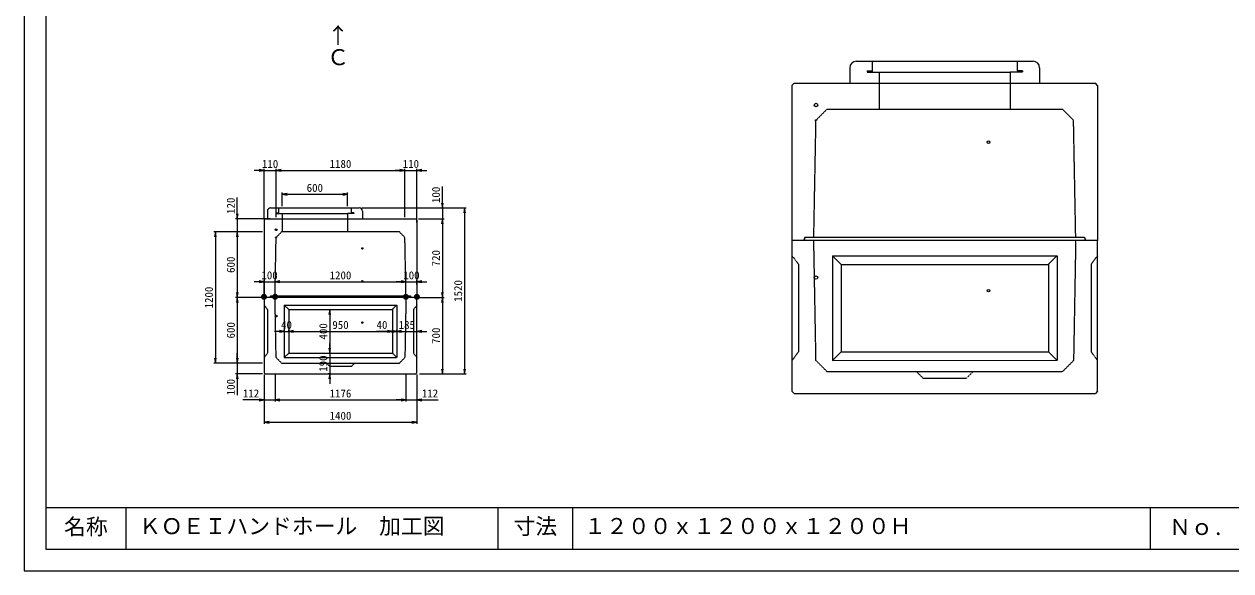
# Model space of a CAD drawing. Units: millimetres, scale not verified. Extents: x -420 to 421, y -297 to 297.
# Drawn here: x -420 to 132, y -297 to -47 of the extents above; entities that cross this region are included whole.
import ezdxf
from ezdxf.enums import TextEntityAlignment as Align

# ---------------------------------------------------------------- set-up
doc = ezdxf.new("R2010")
doc.units = ezdxf.units.MM
doc.header["$PDMODE"] = 32
doc.header["$PDSIZE"] = 0.5
doc.linetypes.add('USER2', pattern=[4.7625, 3.175, -1.5875])
doc.layers.add('0-0', color=7, linetype='Continuous')
for name, color, linetype, lineweight in [('0-1_0', 9, 'Continuous', 25), ('0-2_dims', 7, 'Continuous', 18), ('0-3_pen1実線', 4, 'Continuous', 13), ('0-4_pen2実線', 3, 'Continuous', 13), ('0-5_pen3実線', 7, 'Continuous', 25), ('0-6_pen4実線', 7, 'Continuous', 25), ('0-7_pen2破線', 3, 'USER2', 25), ('0-9_draw', 7, 'Continuous', 13)]:
    doc.layers.add(name, color=color, linetype=linetype, lineweight=lineweight)
doc.styles.add('ＭＳ ゴシック', font='')
doc.styles.get('ＭＳ ゴシック').set_extended_font_data('MS Gothic')

# ---------------------------------------------------------------- blocks, each defined once
blk = doc.blocks.new('部分図 1')
at = {"layer": '0-1_0'}
blk.add_lwpolyline([(0, 0), (16824, 0), (16824, 11878), (0, 11878)], close=True, dxfattribs=at)
at = {"layer": '0-2_dims'}
for p, q in [((2199, 3666.5), (2109, 3666.5)), ((2199, 3230), (2199, 3681.5)), ((2199, 3666.5), (2308.7, 3666.5)), ((2308.7, 3237.5), (2308.7, 3681.5)), ((2308.7, 3237.5), (2308.7, 3681.5)), ((2308.7, 3666.5), (2398.7, 3666.5)), ((2308.7, 3666.5), (3489, 3666.5)), ((3489, 3666.5), (3399, 3666.5)), ((3489, 3237.5), (3489, 3681.5)), ((3489, 3237.5), (3489, 3681.5)), ((3489, 3666.5), (3599, 3666.5)), ((3599, 3189.5), (3599, 3681.5)), ((3599, 3666.5), (3689, 3666.5)), ((2364, 3337.5), (2364, 3462.5)), ((2364, 3447.5), (2964, 3447.5)), ((2964, 3337.5), (2964, 3462.5)), ((3833, 3322.5), (3833, 3517.5)), ((1953, 3222.5), (1953, 3417.5)), ((3094, 3322.5), (3848, 3322.5)), ((3124, 3322.5), (4051, 3322.5)), ((3833, 3322.5), (3833, 3222.5)), ((4036, 3322.5), (4036, 1802.5)), ((2254, 3222.5), (1938, 3222.5)), ((1953, 3222.5), (1953, 3102.5)), ((3614, 3222.5), (3848, 3222.5)), ((3614, 3222.5), (3848, 3222.5)), ((3833, 3222.5), (3833, 3132.5)), ((3833, 3222.5), (3833, 2502.5)), ((2169, 3102.5), (1737, 3102.5)), ((1752, 3102.5), (1752, 1902.5)), ((2184, 3102.5), (1938, 3102.5)), ((2184, 3102.5), (1938, 3102.5)), ((1953, 3102.5), (1953, 3012.5)), ((1953, 3102.5), (1953, 2502.5)), ((2199, 2517.25), (2199, 2661.5)), ((2299.22, 2517.25), (2299.22, 2661.5)), ((2299.22, 2517.25), (2299.22, 2661.5)), ((3498.87, 2539.67), (3498.87, 2661.5)), ((3498.87, 2539.67), (3498.87, 2661.5)), ((3599, 2620.5), (3599, 2661.5)), ((2199, 2646.5), (2109, 2646.5)), ((2199, 2646.5), (2299.22, 2646.5)), ((2299.22, 2646.5), (2389.22, 2646.5)), ((2299.22, 2646.5), (3498.87, 2646.5)), ((3498.87, 2646.5), (3408.87, 2646.5)), ((3498.87, 2646.5), (3599, 2646.5)), ((3599, 2646.5), (3689, 2646.5)), ((2184, 2502.5), (1938, 2502.5)), ((2184, 2502.5), (1938, 2502.5)), ((1953, 2502.5), (1953, 1902.5)), ((3614, 2502.5), (3848, 2502.5)), ((3614, 2502.5), (3848, 2502.5)), ((3833, 2502.5), (3833, 1802.5)), ((2778, 2392.5), (2815, 2392.5)), ((2800, 2392.5), (2800, 1992.5)), ((2384, 2192.5), (2294, 2192.5)), ((2384, 2192.5), (2384, 2207.5)), ((2384, 2192.5), (2424, 2192.5)), ((2424, 2192.5), (2424, 2207.5)), ((2424, 2192.5), (2424, 2207.5)), ((2424, 2192.5), (2514, 2192.5)), ((2424, 2192.5), (3374, 2192.5)), ((3374, 2192.5), (3229, 2192.5)), ((3414, 2192.5), (3324, 2192.5)), ((3374, 2192.5), (3374, 2207.5)), ((3374, 2192.5), (3374, 2207.5)), ((3374, 2192.5), (3414, 2192.5)), ((3414, 2192.5), (3414, 2207.5)), ((3414, 2192.5), (3414, 2207.5)), ((3414, 2192.5), (3504, 2192.5)), ((3414, 2192.5), (3599, 2192.5)), ((3599, 2192.5), (3599, 2207.5)), ((3599, 2192.5), (3689, 2192.5)), ((1953, 1902.5), (1953, 1992.5)), ((2800, 1992.5), (2800, 2082.5)), ((2800, 1992.5), (2800, 1802.5)), ((2813, 1992.5), (2815, 1992.5)), ((2813, 1992.5), (2815, 1992.5)), ((2169, 1902.5), (1737, 1902.5)), ((2184, 1902.5), (1938, 1902.5)), ((2184, 1902.5), (1938, 1902.5)), ((1953, 1902.5), (1953, 1802.5)), ((2184, 1802.5), (1938, 1802.5)), ((1953, 1802.5), (1953, 1607.5)), ((2199, 1797.5), (2199, 1550)), ((2199, 1777.5), (2199, 1346)), ((2299, 1797.5), (2299, 1550)), ((2299, 1787.5), (2299, 1550)), ((2810, 1802.5), (2785, 1802.5)), ((2800, 1802.5), (2800, 1712.5)), ((3498.73, 1797.5), (3498.73, 1550)), ((3499, 1787.5), (3499, 1550)), ((3599, 1797.5), (3599, 1550)), ((3599, 1782.5), (3599, 1346)), ((3624, 1802.5), (3848, 1802.5)), ((3639, 1802.5), (4051, 1802.5)), ((2199, 1565), (2004, 1565)), ((2199, 1565), (2299, 1565)), ((2299, 1565), (2389, 1565)), ((2299, 1565), (3499, 1565)), ((3498.73, 1565), (3408.73, 1565)), ((3498.73, 1565), (3599, 1565)), ((3599, 1565), (3794, 1565)), ((2199, 1361), (3599, 1361))]:
    blk.add_line(p, q, dxfattribs=at)
for points in [[(2154, 3659), (2199, 3666.5), (2154, 3674)], [(2353.7, 3674), (2308.7, 3666.5), (2353.7, 3659)], [(2353.7, 3674), (2308.7, 3666.5), (2353.7, 3659)], [(3444, 3659), (3489, 3666.5), (3444, 3674)], [(3444, 3659), (3489, 3666.5), (3444, 3674)], [(3644, 3674), (3599, 3666.5), (3644, 3659)], [(2409, 3455), (2364, 3447.5), (2409, 3440)], [(2919, 3440), (2964, 3447.5), (2919, 3455)], [(3825.5, 3367.5), (3833, 3322.5), (3840.5, 3367.5)], [(4043.5, 3277.5), (4036, 3322.5), (4028.5, 3277.5)], [(1945.5, 3267.5), (1953, 3222.5), (1960.5, 3267.5)], [(3840.5, 3177.5), (3833, 3222.5), (3825.5, 3177.5)], [(3840.5, 3177.5), (3833, 3222.5), (3825.5, 3177.5)], [(1759.5, 3057.5), (1752, 3102.5), (1744.5, 3057.5)], [(1960.5, 3057.5), (1953, 3102.5), (1945.5, 3057.5)], [(1960.5, 3057.5), (1953, 3102.5), (1945.5, 3057.5)], [(2154, 2639), (2199, 2646.5), (2154, 2654)], [(2344.22, 2654), (2299.22, 2646.5), (2344.22, 2639)], [(2344.22, 2654), (2299.22, 2646.5), (2344.22, 2639)], [(3453.87, 2639), (3498.87, 2646.5), (3453.87, 2654)], [(3453.87, 2639), (3498.87, 2646.5), (3453.87, 2654)], [(3644, 2654), (3599, 2646.5), (3644, 2639)], [(1945.5, 2547.5), (1953, 2502.5), (1960.5, 2547.5)], [(3825.5, 2547.5), (3833, 2502.5), (3840.5, 2547.5)], [(1960.5, 2457.5), (1953, 2502.5), (1945.5, 2457.5)], [(3840.5, 2457.5), (3833, 2502.5), (3825.5, 2457.5)], [(2807.5, 2347.5), (2800, 2392.5), (2792.5, 2347.5)], [(2339, 2185), (2384, 2192.5), (2339, 2200)], [(2469, 2200), (2424, 2192.5), (2469, 2185)], [(2469, 2200), (2424, 2192.5), (2469, 2185)], [(3329, 2185), (3374, 2192.5), (3329, 2200)], [(3329, 2185), (3374, 2192.5), (3329, 2200)], [(3369, 2185), (3414, 2192.5), (3369, 2200)], [(3459, 2200), (3414, 2192.5), (3459, 2185)], [(3644, 2200), (3599, 2192.5), (3644, 2185)], [(2792.5, 2037.5), (2800, 1992.5), (2807.5, 2037.5)], [(2792.5, 2037.5), (2800, 1992.5), (2807.5, 2037.5)], [(1744.5, 1947.5), (1752, 1902.5), (1759.5, 1947.5)], [(1945.5, 1947.5), (1953, 1902.5), (1960.5, 1947.5)], [(1945.5, 1947.5), (1953, 1902.5), (1960.5, 1947.5)], [(1960.5, 1757.5), (1953, 1802.5), (1945.5, 1757.5)], [(2807.5, 1757.5), (2800, 1802.5), (2792.5, 1757.5)], [(3825.5, 1847.5), (3833, 1802.5), (3840.5, 1847.5)], [(4028.5, 1847.5), (4036, 1802.5), (4043.5, 1847.5)], [(2154, 1557.5), (2199, 1565), (2154, 1572.5)], [(2344, 1572.5), (2299, 1565), (2344, 1557.5)], [(2344, 1572.5), (2299, 1565), (2344, 1557.5)], [(3453.73, 1557.5), (3498.73, 1565), (3453.73, 1572.5)], [(3454, 1557.5), (3499, 1565), (3454, 1572.5)], [(3644, 1572.5), (3599, 1565), (3644, 1557.5)], [(2244, 1368.5), (2199, 1361), (2244, 1353.5)], [(3554, 1353.5), (3599, 1361), (3554, 1368.5)]]:
    blk.add_lwpolyline(points, dxfattribs=at)
at = {"layer": '0-3_pen1実線'}
for p, q in [((9035.37, 4559), (9041.33, 4564.96)), ((2964, 3269.52), (2966.98, 3272.5))]:
    blk.add_line(p, q, dxfattribs=at)
at = {"layer": '0-4_pen2実線'}
for centre, radius in [((7255.93, 4265), 16), ((8835.93, 3925), 12), ((2309, 3122.5), 8), ((3099, 2952.5), 6), ((3098.8, 2652.4), 6), ((7255.93, 2685), 16), ((8835.93, 2565), 12), ((2309, 2332.5), 8), ((3099, 2272.5), 6)]:
    blk.add_circle(centre, radius, dxfattribs=at)
at = {"layer": '0-5_pen3実線'}
for p, q in [((7625.37, 4664.96), (9245.37, 4664.96)), ((7565.37, 4604.96), (7565.37, 4464.96)), ((9305.37, 4604.96), (9305.37, 4464.96)), ((7035.93, 4445), (7055.93, 4465)), ((7035.93, 4445), (7035.93, 3025)), ((7055.93, 4465), (9815.93, 4465)), ((9835.93, 4445), (9815.93, 4465)), ((9835.93, 4445), (9835.93, 3025)), ((2259, 3322.5), (3069, 3322.5)), ((2199, 3212.5), (2209, 3222.5)), ((2199, 3212.5), (2199, 2502.5)), ((2209, 3222.5), (3589, 3222.5)), ((2229, 3292.5), (2229, 3222.5)), ((3099, 3292.5), (3099, 3222.5)), ((3599, 3212.5), (3589, 3222.5)), ((3599, 3212.5), (3599, 2502.5)), ((9835.93, 3025), (7035.93, 3025)), ((9835.93, 1645), (9835.93, 3025)), ((9463.93, 2885), (9383.93, 2805)), ((3599, 2502.5), (2199, 2502.5)), ((3599, 1812.5), (3599, 2502.5)), ((3413, 2432.5), (3373, 2392.5)), ((2899, 1992.5), (3374, 1992.5)), ((3374, 1992.5), (3414, 1952.5)), ((8435.93, 2005), (9385.93, 2005)), ((9385.93, 2005), (9465.93, 1925)), ((2384, 1952.5), (3412.65, 1953.85)), ((7405.93, 1925), (9463.23, 1927.7)), ((2209, 1802.5), (3589, 1802.5)), ((3599, 1812.5), (3589, 1802.5)), ((7055.93, 1625), (9815.93, 1625)), ((9835.93, 1645), (9815.93, 1625)), ((931, 580), (931, 200)), ((5025, 580), (5025, 200))]:
    blk.add_line(p, q, dxfattribs=at)
for points in [[(7035.93, 3025), (7035.93, 1645), (7055.93, 1625)], [(8435.93, 2885), (9465.93, 2885), (9465.93, 1925)], [(8435.93, 2805), (9385.93, 2805), (9385.93, 2005)], [(2199, 2502.5), (2199, 1812.5), (2209, 1802.5)], [(2899, 2432.5), (3414, 2432.5), (3414, 1952.5)], [(2899, 2392.5), (3374, 2392.5), (3374, 1992.5)]]:
    blk.add_lwpolyline(points, dxfattribs=at)
for centre, radius, start, end in [((7625.37, 4604.96), 60, 90, 180), ((9245.37, 4604.96), 60, 0, 90), ((2259, 3292.5), 30, 90, 180), ((3069, 3292.5), 30, 0, 90)]:
    blk.add_arc(centre, radius, start, end, dxfattribs=at)
at = {"layer": '0-6_pen4実線'}
for p, q in [((200, 580), (16610, 580)), ((4340.3, 580), (4340.3, 200)), ((10319, 580), (10319, 200))]:
    blk.add_line(p, q, dxfattribs=at)
blk.add_lwpolyline([(200, 200), (16610, 200), (16610, 11452), (200, 11452)], close=True, dxfattribs=at)
at = {"layer": '0-7_pen2破線'}
for p, q in [((7771.37, 4664.96), (7771.37, 4564.96)), ((9099.37, 4664.96), (9099.37, 4576.96)), ((7723.37, 4576.96), (7723.37, 4564.96)), ((7723.37, 4576.96), (7771.37, 4576.96)), ((7723.37, 4564.96), (9035.37, 4564.96)), ((7835.37, 4564.96), (7835.37, 4464.96)), ((9147.37, 4564.96), (9035.37, 4564.96)), ((9035.37, 4564.96), (9035.37, 4464.96)), ((9147.37, 4576.96), (9099.37, 4576.96)), ((9147.37, 4576.96), (9147.37, 4564.96)), ((7834.93, 4465), (7834.93, 4225)), ((9035.53, 4465), (9035.53, 4225)), ((7255.93, 4125), (7355.93, 4225)), ((7235.93, 3055), (7255.93, 4125)), ((2332, 3322.5), (2332, 3272.5)), ((2996, 3322.5), (2996, 3278.5)), ((2308, 3278.5), (2308, 3272.5)), ((2308, 3278.5), (2332, 3278.5)), ((2308, 3272.5), (2964, 3272.5)), ((2364, 3272.5), (2364, 3222.5)), ((2364, 3222.5), (2364, 3102.5)), ((3020, 3272.5), (2964, 3272.5)), ((2964, 3272.5), (2964, 3222.5)), ((2964, 3222.5), (2964, 3102.5)), ((3020, 3278.5), (2996, 3278.5)), ((3020, 3278.5), (3020, 3272.5)), ((2309, 3052.5), (2359, 3102.5)), ((2299, 2517.5), (2309, 3052.5)), ((7155.93, 3055), (9715.93, 3055)), ((7255.93, 1925), (7235.93, 3025)), ((9835.93, 2885), (9775.93, 2805)), ((9775.93, 2805), (9775.93, 2005)), ((2259, 2517.5), (3539, 2517.5)), ((2309, 1952.5), (2299, 2502.5)), ((3599, 2432.5), (3569, 2392.5)), ((3569, 2392.5), (3569, 1992.5)), ((3569, 1992.5), (3599, 1952.5)), ((9775.93, 2005), (9835.93, 1925)), ((2359, 1902.5), (2309, 1952.5)), ((2359, 1902.5), (3439, 1902.5)), ((2799, 1872.5), (2769, 1902.5)), ((7355.93, 1825), (7255.93, 1925)), ((7355.93, 1825), (9515.93, 1825)), ((8235.93, 1765), (8175.93, 1825))]:
    blk.add_line(p, q, dxfattribs=at)
for points in [[(9515.93, 4225), (8435.93, 4225), (7355.93, 4225)], [(9635.93, 3055), (9615.93, 4125), (9515.93, 4225)], [(3439, 3102.5), (2899, 3102.5), (2359, 3102.5)], [(3499, 2517.5), (3489, 3052.5), (3439, 3102.5)], [(7155.93, 3055), (7145.93, 3025), (7155.93, 3055)], [(9635.4, 3025), (9615.93, 1925), (9515.93, 1825)], [(9725.93, 3025), (9715.93, 3055), (9725.93, 3025)], [(7035.93, 2885), (7095.93, 2805), (7095.93, 2005), (7035.93, 1925)], [(2259, 2517.5), (2254, 2502.5), (2259, 2517.5)], [(3498.73, 2502.5), (3489, 1952.5), (3439, 1902.5)], [(3544, 2502.5), (3539, 2517.5), (3544, 2502.5)], [(2199, 2432.5), (2229, 2392.5), (2229, 1992.5), (2199, 1952.5)], [(2799, 1872.5), (2999, 1872.5), (3029, 1902.5)], [(8235.93, 1765), (8635.93, 1765), (8695.93, 1825)]]:
    blk.add_lwpolyline(points, dxfattribs=at)
for p in [(7255.93, 4125), (2309, 3052.5)]:
    blk.add_point(p, dxfattribs=at)
at = {"layer": '0-9_draw'}
for p, q in [((7405.93, 2885), (7405.93, 1925)), ((7405.93, 2885), (7485.93, 2805)), ((7405.93, 2885), (8435.93, 2885)), ((7485.93, 2805), (7485.93, 2005)), ((7485.93, 2805), (8435.93, 2805)), ((2384, 2432.5), (2384, 1952.5)), ((2384, 2432.5), (2424, 2392.5)), ((2384, 2432.5), (2899, 2432.5)), ((2424, 2392.5), (2424, 1992.5)), ((2424, 2392.5), (2899, 2392.5)), ((2424, 1992.5), (2384, 1952.5)), ((2424, 1992.5), (2899, 1992.5)), ((7485.93, 2005), (7405.93, 1925)), ((7485.93, 2005), (8435.93, 2005))]:
    blk.add_line(p, q, dxfattribs=at)
at = {"layer": '0-2_dims', "style": 'ＭＳ ゴシック'}
for s, height, p in [('↑', 146.6, (2776.5, 4785.5)), ('Ｃ', 146.6, (2776.5, 4585.5)), ('110', 73.31, (2178.85, 3667)), ('1180', 73.31, (2798.85, 3667)), ('110', 73.31, (3469, 3667)), ('600', 73.31, (2589, 3448)), ('100', 73.31, (2174.11, 2647)), ('1200', 73.31, (2799.04, 2647)), ('100', 73.31, (3473.93, 2647)), ('●', 43.99, (2167, 2472.25)), ('●', 43.99, (2269.22, 2472.25)), ('●', 43.99, (3467.43, 2472.25)), ('●', 43.99, (3568.16, 2472.25)), ('40', 73.31, (2354, 2193)), ('950', 73.31, (2824, 2193)), ('40', 73.31, (3229, 2193)), ('185', 73.31, (3431.5, 2193)), ('112', 73.31, (2004, 1565.5)), ('1176', 73.31, (2799, 1565.5)), ('112', 73.31, (3644, 1565.5)), ('1400', 73.31, (2799, 1361.5))]:
    blk.add_text(s, height=height, dxfattribs=at).set_placement(p, align=Align.BOTTOM_LEFT)
for s, p in [('100', (3832.5, 3367.5)), ('120', (1952.5, 3267.5)), ('720', (3832.5, 2787.5)), ('600', (1952.5, 2727.5)), ('1520', (4035.5, 2462.5)), ('1200', (1751.5, 2402.5)), ('600', (1952.5, 2127.5)), ('400', (2799.5, 2117.5)), ('700', (3832.5, 2077.5)), ('190', (2799.5, 1822.5)), ('100', (1952.5, 1607.5))]:
    blk.add_text(s, height=73.31, rotation=90, dxfattribs=at).set_placement(p, align=Align.BOTTOM_LEFT)
at = {"layer": '0-5_pen3実線', "style": 'ＭＳ ゴシック'}
for s, p in [('名称', (366, 287)), ('ＫＯＥＩハンドホール\u3000加工図', (1053, 292)), ('寸法', (4484.2, 291)), ('１２００ｘ１２００ｘ１２００Ｈ', (5132, 293)), ('Ｎｏ.', (10491.7, 284.33))]:
    blk.add_text(s, height=146.6, dxfattribs=at).set_placement(p, align=Align.BOTTOM_LEFT)

msp = doc.modelspace()

# ---------------------------------------------------------------- block references
at = {"layer": '0-0', "xscale": 0.05, "yscale": 0.05}
msp.add_blockref('部分図 1', (-420.5, -297), dxfattribs=at)

doc.saveas('drawing.dxf')
